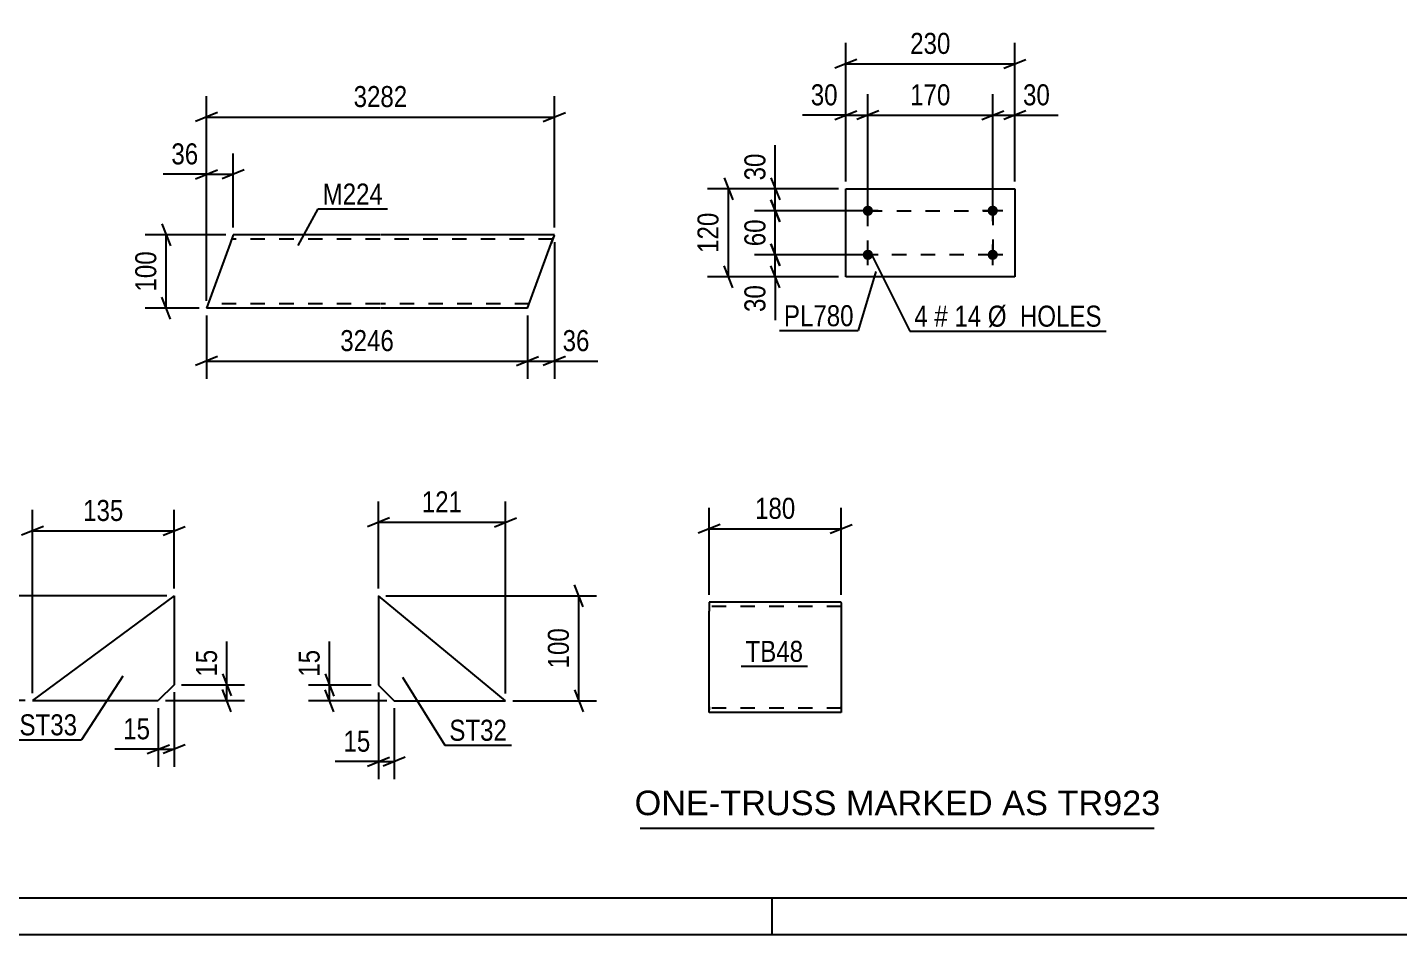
# Model space of a CAD drawing. Header units: millimetres. Extents: x 0 to 841, y 0 to 594.
# Drawn here: x 319.5 to 506.3, y 0 to 123.5 of the extents above; entities that cross this region are included whole.
import ezdxf

# ---------------------------------------------------------------- set-up
doc = ezdxf.new("R2010")
doc.units = ezdxf.units.MM
doc.linetypes.add('DXK_LINE_DOT2', pattern=[3.9198, 1.9599, -1.9599])
doc.styles.add('Arial', font='ARIAL.TTF', dxfattribs={"height": 0.2})
doc.styles.add('Arial Narrow', font='ARIALN.TTF', dxfattribs={"height": 0.2})

# ---------------------------------------------------------------- blocks, each defined once
blk = doc.blocks.new('Unknown-318895709-1135')
at = {"color": 5, "linetype": 'Continuous'}
for p, q in [((5, 5), (836, 5)), ((421, 0), (421, 5)), ((0, 0), (841, 0))]:
    blk.add_line(p, q, dxfattribs=at)
blk = doc.blocks.new('Part-318895709-6656 - 6650')
at = {"color": 2, "linetype": 'Continuous'}
for p, q in [((367.37, 46.12), (367.37, 33.97)), ((384.64, 31.83), (367.37, 46.12)), ((367.37, 33.97), (369.51, 31.83)), ((369.51, 31.83), (384.64, 31.83))]:
    blk.add_line(p, q, dxfattribs=at)
blk = doc.blocks.new('Part-318895709-6712 - 6706')
at = {"color": 2, "linetype": 'Continuous'}
for p, q in [((339.51, 46.13), (320.23, 31.84)), ((339.51, 46.13), (339.51, 33.98)), ((339.51, 33.98), (337.37, 31.84)), ((320.23, 31.84), (337.37, 31.84))]:
    blk.add_line(p, q, dxfattribs=at)
blk = doc.blocks.new('Part-318895709-2561 - 2545')
at = {"color": 2, "linetype": 'Continuous'}
for p, q in [((347.57, 95.27), (347.14, 94.07)), ((367.57, 95.27), (347.57, 95.27)), ((391.31, 95.27), (367.67, 95.27)), ((391.28, 95.18), (391.31, 95.27)), ((347.14, 94.07), (343.93, 85.27)), ((387.67, 85.27), (390.88, 94.07)), ((391.28, 95.18), (390.88, 94.07)), ((367.57, 85.27), (343.93, 85.27)), ((387.67, 85.27), (367.67, 85.27))]:
    blk.add_line(p, q, dxfattribs=at)
at = {"color": 7, "linetype": 'DXK_LINE_DOT2'}
for p, q in [((367.57, 94.67), (347.36, 94.67)), ((391.1, 94.67), (367.67, 94.67)), ((390.88, 94.07), (391.19, 94.92)), ((367.57, 85.87), (344.15, 85.87)), ((387.89, 85.87), (367.67, 85.87))]:
    blk.add_line(p, q, dxfattribs=at)
blk = doc.blocks.new('Part-318895709-11549 - 11548')
at = {"color": 2, "linetype": 'Continuous'}
for p, q in [((431.02, 89.53), (431.02, 101.53)), ((431.02, 101.53), (454.02, 101.53)), ((454.02, 101.53), (454.02, 89.53)), ((454.02, 89.53), (431.02, 89.53))]:
    blk.add_line(p, q, dxfattribs=at)
blk = doc.blocks.new('Bolt-318895709-11550 - 11548')
at = {"linetype": 'Continuous'}
for points in [[(434.02, 97.83, -1), (434.02, 99.23, -1)], [(451.02, 97.83, -1), (451.02, 99.23, -1)], [(434.02, 91.83, -1), (434.02, 93.23, -1)], [(451.02, 91.83, -1), (451.02, 93.23, -1)]]:
    blk.add_hatch(color=1, dxfattribs=at).paths.add_polyline_path(points)
at = {"color": 1, "linetype": 'Continuous'}
for p, q in [((434.02, 97.13), (434.02, 99.93)), ((451.02, 97.13), (451.02, 99.93)), ((435.42, 98.53), (432.62, 98.53)), ((452.42, 98.53), (449.62, 98.53)), ((434.02, 91.13), (434.02, 93.93)), ((451.02, 91.13), (451.02, 93.93)), ((435.42, 92.53), (432.62, 92.53)), ((452.42, 92.53), (449.62, 92.53))]:
    blk.add_line(p, q, dxfattribs=at)
blk = doc.blocks.new('Part-318895709-23506 - 23505')
at = {"color": 2, "linetype": 'Continuous'}
for p, q in [((412.39, 45.24), (412.39, 44.04)), ((430.39, 45.24), (412.39, 45.24)), ((430.39, 45.15), (430.39, 45.24)), ((430.39, 45.15), (430.39, 44.04)), ((412.39, 30.98), (412.39, 44.04)), ((430.39, 44.04), (430.39, 30.24)), ((412.39, 30.33), (412.39, 30.98)), ((412.39, 30.24), (412.39, 30.33)), ((430.39, 30.24), (412.39, 30.24))]:
    blk.add_line(p, q, dxfattribs=at)
at = {"color": 7, "linetype": 'DXK_LINE_DOT2'}
for p, q in [((430.39, 44.89), (430.39, 44.04)), ((430.39, 44.64), (412.39, 44.64)), ((412.39, 30.98), (412.39, 30.59)), ((412.39, 30.84), (412.39, 30.88)), ((430.39, 30.84), (412.39, 30.84)), ((412.39, 30.24), (412.39, 30.24)), ((430.39, 30.88), (430.39, 30.98)), ((430.39, 30.84), (430.39, 30.88)), ((430.39, 30.84), (430.39, 30.88))]:
    blk.add_line(p, q, dxfattribs=at)
blk = doc.blocks.new('Rectangle-318895709-23465 - 11548')
at = {"color": 1, "linetype": 'DXK_LINE_DOT2'}
blk.add_lwpolyline([(434.02, 98.53), (451.02, 98.53), (451.02, 92.53), (434.02, 92.53), (434.02, 98.53)], close=True, dxfattribs=at)
blk = doc.blocks.new('StraightDimension-318895709-6670 - 6650')
at = {"color": 7, "linetype": 'Continuous'}
for p, q in [((366.37, 33.97), (357.84, 33.97)), ((360.09, 35.47), (361.29, 32.47)), ((360.69, 31.83), (360.69, 33.97)), ((368.51, 31.83), (357.84, 31.83)), ((361.29, 30.33), (360.09, 33.33))]:
    blk.add_line(p, q, dxfattribs=at)
at = {"color": 0}
blk.add_wipeout([(359.94, 39.36), (355.74, 39.36), (355.74, 34.5), (359.94, 34.5)], dxfattribs=at)
at = {"color": 7, "linetype": 'Continuous'}
blk.add_line((360.69, 33.97), (360.69, 39.88), dxfattribs=at)
blk.add_line((360.69, 33.97), (360.69, 39.88), dxfattribs=at)
at = {"color": 3, "style": 'Arial Narrow'}
blk.add_text('15', height=2.863, rotation=90.0002, dxfattribs=at).set_placement((359.34, 35.1))
blk = doc.blocks.new('StraightDimension-318895709-6658 - 6650')
at = {"color": 7, "linetype": 'Continuous'}
for p, q in [((395.24, 44.62), (394.04, 47.62)), ((368.37, 46.12), (397.04, 46.12)), ((394.64, 31.83), (394.64, 46.12)), ((385.64, 31.83), (397.04, 31.83)), ((394.04, 33.33), (395.24, 30.33))]:
    blk.add_line(p, q, dxfattribs=at)
at = {"color": 0}
blk.add_wipeout([(393.89, 42.32), (389.69, 42.32), (389.69, 35.63), (393.89, 35.63)], dxfattribs=at)
at = {"color": 3, "style": 'Arial Narrow'}
blk.add_text('100', height=2.863, rotation=90.0002, dxfattribs=at).set_placement((393.29, 36.23))
blk = doc.blocks.new('StraightDimension-318895709-6681 - 6650')
at = {"color": 7, "linetype": 'Continuous'}
for p, q in [((367.37, 47.12), (367.37, 58.97)), ((384.64, 32.83), (384.64, 58.97)), ((368.87, 56.72), (365.87, 55.52)), ((367.37, 56.12), (384.64, 56.12)), ((383.14, 55.52), (386.14, 56.72))]:
    blk.add_line(p, q, dxfattribs=at)
at = {"color": 0}
blk.add_wipeout([(379.35, 56.87), (379.35, 61.07), (372.66, 61.07), (372.66, 56.87)], dxfattribs=at)
at = {"color": 3, "style": 'Arial Narrow'}
blk.add_text('121', height=2.863, dxfattribs=at).set_placement((373.26, 57.47))
blk = doc.blocks.new('StraightDimension-318895709-6691 - 6650')
at = {"color": 7, "linetype": 'Continuous'}
for p, q in [((367.37, 32.97), (367.37, 21.14)), ((369.51, 30.83), (369.51, 21.14)), ((365.87, 22.94), (368.87, 24.14)), ((367.37, 23.54), (369.51, 23.54)), ((371.01, 24.14), (368.01, 22.94))]:
    blk.add_line(p, q, dxfattribs=at)
at = {"color": 0}
blk.add_wipeout([(366.84, 24.29), (366.84, 28.49), (361.99, 28.49), (361.99, 24.29)], dxfattribs=at)
at = {"color": 7, "linetype": 'Continuous'}
blk.add_line((367.37, 23.54), (361.46, 23.54), dxfattribs=at)
blk.add_line((367.37, 23.54), (361.46, 23.54), dxfattribs=at)
at = {"color": 3, "style": 'Arial Narrow'}
blk.add_text('15', height=2.863, dxfattribs=at).set_placement((362.59, 24.89))
blk = doc.blocks.new('StraightDimension-318895709-6714 - 6706')
at = {"color": 7, "linetype": 'Continuous'}
for p, q in [((339.51, 32.98), (339.51, 22.83)), ((337.37, 30.84), (337.37, 22.83)), ((335.87, 24.63), (338.87, 25.83)), ((337.37, 25.23), (339.51, 25.23)), ((341.01, 25.83), (338.01, 24.63))]:
    blk.add_line(p, q, dxfattribs=at)
at = {"color": 0}
blk.add_wipeout([(336.84, 25.98), (336.84, 30.18), (331.99, 30.18), (331.99, 25.98)], dxfattribs=at)
at = {"color": 7, "linetype": 'Continuous'}
blk.add_line((337.37, 25.23), (331.46, 25.23), dxfattribs=at)
blk.add_line((337.37, 25.23), (331.46, 25.23), dxfattribs=at)
at = {"color": 3, "style": 'Arial Narrow'}
blk.add_text('15', height=2.863, dxfattribs=at).set_placement((332.59, 26.58))
blk = doc.blocks.new('StraightDimension-318895709-6753 - 6706')
at = {"color": 7, "linetype": 'Continuous'}
for p, q in [((340.51, 33.98), (349.11, 33.98)), ((346.11, 35.48), (347.31, 32.48)), ((346.71, 31.84), (346.71, 33.98)), ((338.37, 31.84), (349.11, 31.84)), ((347.31, 30.34), (346.11, 33.34))]:
    blk.add_line(p, q, dxfattribs=at)
at = {"color": 0}
blk.add_wipeout([(345.96, 39.36), (341.76, 39.36), (341.76, 34.51), (345.96, 34.51)], dxfattribs=at)
at = {"color": 7, "linetype": 'Continuous'}
blk.add_line((346.71, 33.98), (346.71, 39.89), dxfattribs=at)
blk.add_line((346.71, 33.98), (346.71, 39.89), dxfattribs=at)
at = {"color": 3, "style": 'Arial Narrow'}
blk.add_text('15', height=2.863, rotation=90.0002, dxfattribs=at).set_placement((345.36, 35.11))
blk = doc.blocks.new('StraightDimension-318895709-6729 - 6706')
at = {"color": 7, "linetype": 'Continuous'}
for p, q in [((320.23, 32.84), (320.23, 57.8)), ((339.51, 47.13), (339.51, 57.8)), ((321.73, 55.55), (318.73, 54.35)), ((320.23, 54.95), (339.51, 54.95)), ((338.01, 54.35), (341.01, 55.55))]:
    blk.add_line(p, q, dxfattribs=at)
at = {"color": 0}
blk.add_wipeout([(333.21, 55.7), (333.21, 59.9), (326.53, 59.9), (326.53, 55.7)], dxfattribs=at)
at = {"color": 3, "style": 'Arial Narrow'}
blk.add_text('135', height=2.863, dxfattribs=at).set_placement((327.13, 56.3))
blk = doc.blocks.new('StraightDimension-318895709-6741 - 6706')
at = {"color": 7, "linetype": 'Continuous'}
for p, q in [((313.54, 44.63), (312.34, 47.63)), ((338.51, 46.13), (310.09, 46.13)), ((312.94, 31.84), (312.94, 46.13)), ((319.23, 31.84), (310.09, 31.84)), ((312.34, 33.34), (313.54, 30.34))]:
    blk.add_line(p, q, dxfattribs=at)
at = {"color": 0}
blk.add_wipeout([(312.19, 42.33), (307.99, 42.33), (307.99, 35.64), (312.19, 35.64)], dxfattribs=at)
at = {"color": 3, "style": 'Arial Narrow'}
blk.add_text('100', height=2.863, rotation=90.0002, dxfattribs=at).set_placement((311.59, 36.24))
blk = doc.blocks.new('StraightDimension-318895709-2620 - 2545')
at = {"color": 7, "linetype": 'Continuous'}
for p, q in [((346.57, 95.27), (335.59, 95.27)), ((337.84, 96.77), (339.04, 93.77)), ((338.44, 85.27), (338.44, 95.27)), ((339.04, 83.77), (337.84, 86.77)), ((342.93, 85.27), (335.59, 85.27))]:
    blk.add_line(p, q, dxfattribs=at)
at = {"color": 0}
blk.add_wipeout([(337.69, 93.61), (333.49, 93.61), (333.49, 86.93), (337.69, 86.93)], dxfattribs=at)
at = {"color": 3, "style": 'Arial Narrow'}
blk.add_text('100', height=2.863, rotation=90.0002, dxfattribs=at).set_placement((337.09, 87.53))
blk = doc.blocks.new('StraightDimension-318895709-2564 - 2545')
at = {"color": 7, "linetype": 'Continuous'}
for p, q in [((343.93, 86.27), (343.93, 114.14)), ((391.31, 96.27), (391.31, 114.14)), ((345.43, 111.89), (342.43, 110.69)), ((343.93, 111.29), (391.31, 111.29)), ((389.81, 110.69), (392.81, 111.89))]:
    blk.add_line(p, q, dxfattribs=at)
at = {"color": 0}
blk.add_wipeout([(371.88, 112.04), (371.88, 116.24), (363.37, 116.24), (363.37, 112.04)], dxfattribs=at)
at = {"color": 3, "style": 'Arial Narrow'}
blk.add_text('3282', height=2.863, dxfattribs=at).set_placement((363.97, 112.64))
blk = doc.blocks.new('StraightDimension-318895709-2575 - 2545')
at = {"color": 7, "linetype": 'Continuous'}
for p, q in [((343.93, 84.27), (343.93, 75.67)), ((387.67, 84.27), (387.67, 75.67)), ((345.43, 78.67), (342.43, 77.47)), ((386.17, 77.47), (389.17, 78.67)), ((343.93, 78.07), (387.67, 78.07))]:
    blk.add_line(p, q, dxfattribs=at)
at = {"color": 0}
blk.add_wipeout([(370.06, 78.82), (370.06, 83.02), (361.55, 83.02), (361.55, 78.82)], dxfattribs=at)
at = {"color": 3, "style": 'Arial Narrow'}
blk.add_text('3246', height=2.863, dxfattribs=at).set_placement((362.15, 79.42))
blk = doc.blocks.new('StraightDimension-318895709-2587 - 2545')
at = {"color": 7, "linetype": 'Continuous'}
for p, q in [((391.31, 94.27), (391.31, 75.67)), ((387.67, 84.27), (387.67, 75.67)), ((386.17, 77.47), (389.17, 78.67)), ((392.81, 78.67), (389.81, 77.47)), ((387.67, 78.07), (391.31, 78.07))]:
    blk.add_line(p, q, dxfattribs=at)
at = {"color": 0}
blk.add_wipeout([(396.7, 78.82), (396.7, 83.02), (391.84, 83.02), (391.84, 78.82)], dxfattribs=at)
at = {"color": 7, "linetype": 'Continuous'}
blk.add_line((391.31, 78.07), (397.22, 78.07), dxfattribs=at)
blk.add_line((391.31, 78.07), (397.22, 78.07), dxfattribs=at)
at = {"color": 3, "style": 'Arial Narrow'}
blk.add_text('36', height=2.863, dxfattribs=at).set_placement((392.44, 79.42))
blk = doc.blocks.new('StraightDimension-318895709-2600 - 2545')
at = {"color": 7, "linetype": 'Continuous'}
for p, q in [((343.93, 86.27), (343.93, 106.34)), ((347.57, 96.27), (347.57, 106.34)), ((342.43, 102.89), (345.43, 104.09)), ((343.93, 103.49), (347.57, 103.49)), ((349.07, 104.09), (346.07, 102.89))]:
    blk.add_line(p, q, dxfattribs=at)
at = {"color": 0}
blk.add_wipeout([(343.41, 104.24), (343.41, 108.44), (338.55, 108.44), (338.55, 104.24)], dxfattribs=at)
at = {"color": 7, "linetype": 'Continuous'}
blk.add_line((343.93, 103.49), (338.03, 103.49), dxfattribs=at)
blk.add_line((343.93, 103.49), (338.03, 103.49), dxfattribs=at)
at = {"color": 3, "style": 'Arial Narrow'}
blk.add_text('36', height=2.863, dxfattribs=at).set_placement((339.15, 104.84))
blk = doc.blocks.new('StraightDimension-318895709-11564 - 11548')
at = {"color": 7, "linetype": 'Continuous'}
for p, q in [((414.42, 103.03), (415.62, 100.03)), ((430.02, 101.53), (412.17, 101.53)), ((415.02, 89.53), (415.02, 101.53)), ((415.62, 88.03), (414.42, 91.03)), ((430.02, 89.53), (412.17, 89.53))]:
    blk.add_line(p, q, dxfattribs=at)
at = {"color": 0}
blk.add_wipeout([(414.27, 98.87), (410.07, 98.87), (410.07, 92.19), (414.27, 92.19)], dxfattribs=at)
at = {"color": 3, "style": 'Arial Narrow'}
blk.add_text('120', height=2.863, rotation=90.0002, dxfattribs=at).set_placement((413.67, 92.79))
blk = doc.blocks.new('StraightDimension-318895709-11568 - 11548')
at = {"color": 7, "linetype": 'Continuous'}
for p, q in [((451.02, 99.53), (451.02, 114.38)), ((454.02, 102.53), (454.02, 114.38)), ((449.52, 110.93), (452.52, 112.13)), ((455.52, 112.13), (452.52, 110.93)), ((451.02, 111.53), (454.02, 111.53))]:
    blk.add_line(p, q, dxfattribs=at)
at = {"color": 0}
blk.add_wipeout([(459.4, 112.28), (459.4, 116.48), (454.55, 116.48), (454.55, 112.28)], dxfattribs=at)
at = {"color": 7, "linetype": 'Continuous'}
blk.add_line((454.02, 111.53), (459.93, 111.53), dxfattribs=at)
blk.add_line((454.02, 111.53), (459.93, 111.53), dxfattribs=at)
at = {"color": 3, "style": 'Arial Narrow'}
blk.add_text('30', height=2.863, dxfattribs=at).set_placement((455.15, 112.88))
blk = doc.blocks.new('StraightDimension-318895709-11569 - 11548')
at = {"color": 7, "linetype": 'Continuous'}
for p, q in [((434.02, 99.53), (434.02, 114.38)), ((451.02, 99.53), (451.02, 114.38)), ((435.52, 112.13), (432.52, 110.93)), ((449.52, 110.93), (452.52, 112.13)), ((434.02, 111.53), (451.02, 111.53))]:
    blk.add_line(p, q, dxfattribs=at)
at = {"color": 0}
blk.add_wipeout([(445.86, 112.28), (445.86, 116.48), (439.18, 116.48), (439.18, 112.28)], dxfattribs=at)
at = {"color": 3, "style": 'Arial Narrow'}
blk.add_text('170', height=2.863, dxfattribs=at).set_placement((439.78, 112.88))
blk = doc.blocks.new('StraightDimension-318895709-11570 - 11548')
at = {"color": 7, "linetype": 'Continuous'}
for p, q in [((431.02, 102.53), (431.02, 114.38)), ((434.02, 99.53), (434.02, 114.38)), ((429.52, 110.93), (432.52, 112.13)), ((435.52, 112.13), (432.52, 110.93)), ((431.02, 111.53), (434.02, 111.53))]:
    blk.add_line(p, q, dxfattribs=at)
at = {"color": 0}
blk.add_wipeout([(430.5, 112.28), (430.5, 116.48), (425.64, 116.48), (425.64, 112.28)], dxfattribs=at)
at = {"color": 7, "linetype": 'Continuous'}
blk.add_line((431.02, 111.53), (425.11, 111.53), dxfattribs=at)
blk.add_line((431.02, 111.53), (425.11, 111.53), dxfattribs=at)
at = {"color": 3, "style": 'Arial Narrow'}
blk.add_text('30', height=2.863, dxfattribs=at).set_placement((426.24, 112.88))
blk = doc.blocks.new('StraightDimension-318895709-11580 - 11548')
at = {"color": 7, "linetype": 'Continuous'}
for p, q in [((431.02, 102.53), (431.02, 121.38)), ((454.02, 102.53), (454.02, 121.38)), ((432.52, 119.13), (429.52, 117.93)), ((431.02, 118.53), (454.02, 118.53)), ((452.52, 117.93), (455.52, 119.13))]:
    blk.add_line(p, q, dxfattribs=at)
at = {"color": 0}
blk.add_wipeout([(445.86, 119.28), (445.86, 123.48), (439.18, 123.48), (439.18, 119.28)], dxfattribs=at)
at = {"color": 3, "style": 'Arial Narrow'}
blk.add_text('230', height=2.863, dxfattribs=at).set_placement((439.78, 119.88))
blk = doc.blocks.new('StraightDimension-318895709-23435 - 11548')
at = {"color": 7, "linetype": 'Continuous'}
for p, q in [((420.81, 103.03), (422.01, 100.03)), ((430.02, 101.53), (418.56, 101.53)), ((421.41, 98.53), (421.41, 101.53)), ((422.01, 97.03), (420.81, 100.03)), ((433.02, 98.53), (418.56, 98.53))]:
    blk.add_line(p, q, dxfattribs=at)
at = {"color": 0}
blk.add_wipeout([(420.66, 106.91), (416.46, 106.91), (416.46, 102.06), (420.66, 102.06)], dxfattribs=at)
at = {"color": 7, "linetype": 'Continuous'}
blk.add_line((421.41, 101.53), (421.41, 107.44), dxfattribs=at)
blk.add_line((421.41, 101.53), (421.41, 107.44), dxfattribs=at)
at = {"color": 3, "style": 'Arial Narrow'}
blk.add_text('30', height=2.863, rotation=90.0002, dxfattribs=at).set_placement((420.06, 102.66))
blk = doc.blocks.new('StraightDimension-318895709-23436 - 11548')
at = {"color": 7, "linetype": 'Continuous'}
for p, q in [((420.81, 100.03), (422.01, 97.03)), ((433.02, 98.53), (418.56, 98.53)), ((421.41, 92.53), (421.41, 98.53)), ((422.01, 91.03), (420.81, 94.03)), ((433.02, 92.53), (418.56, 92.53))]:
    blk.add_line(p, q, dxfattribs=at)
at = {"color": 0}
blk.add_wipeout([(420.66, 97.96), (416.46, 97.96), (416.46, 93.1), (420.66, 93.1)], dxfattribs=at)
at = {"color": 3, "style": 'Arial Narrow'}
blk.add_text('60', height=2.863, rotation=90.0002, dxfattribs=at).set_placement((420.06, 93.7))
blk = doc.blocks.new('StraightDimension-318895709-23437 - 11548')
at = {"color": 7, "linetype": 'Continuous'}
for p, q in [((420.81, 94.03), (422.01, 91.03)), ((433.02, 92.53), (418.56, 92.53)), ((421.41, 89.53), (421.41, 92.53)), ((422.01, 88.03), (420.81, 91.03)), ((430.02, 89.53), (418.56, 89.53))]:
    blk.add_line(p, q, dxfattribs=at)
at = {"color": 0}
blk.add_wipeout([(420.66, 89.01), (416.46, 89.01), (416.46, 84.15), (420.66, 84.15)], dxfattribs=at)
at = {"color": 7, "linetype": 'Continuous'}
blk.add_line((421.41, 89.53), (421.41, 83.63), dxfattribs=at)
blk.add_line((421.41, 89.53), (421.41, 83.63), dxfattribs=at)
at = {"color": 3, "style": 'Arial Narrow'}
blk.add_text('30', height=2.863, rotation=90.0002, dxfattribs=at).set_placement((420.06, 84.75))
blk = doc.blocks.new('StraightDimension-318895709-23612 - 23505')
at = {"color": 7, "linetype": 'Continuous'}
for p, q in [((412.39, 46.24), (412.39, 58.09)), ((430.39, 46.24), (430.39, 58.09)), ((413.89, 55.84), (410.89, 54.64)), ((412.39, 55.24), (430.39, 55.24)), ((428.89, 54.64), (431.89, 55.84))]:
    blk.add_line(p, q, dxfattribs=at)
at = {"color": 0}
blk.add_wipeout([(424.73, 55.99), (424.73, 60.19), (418.05, 60.19), (418.05, 55.99)], dxfattribs=at)
at = {"color": 3, "style": 'Arial Narrow'}
blk.add_text('180', height=2.863, dxfattribs=at).set_placement((418.65, 56.59))
blk = doc.blocks.new('Unknown-318895709-23783')
at = {"color": 7, "linetype": 'Continuous'}
blk.add_line((403, 14.5), (473, 14.5), dxfattribs=at)
at = {"color": 7, "style": 'Arial'}
blk.add_text('ONE-TRUSS MARKED AS TR923', height=3.3428, dxfattribs=at).set_placement((402.24, 16.25))
blk = doc.blocks.new('Mark-318895709-6652 - 6650')
at = {"color": 0}
blk.add_wipeout([(384.86, 26.38), (384.86, 29.38), (377.01, 29.38), (377.01, 26.38)], dxfattribs=at)
blk.add_wipeout([(384.86, 26.38), (384.86, 29.38), (377.01, 29.38), (377.01, 26.38)], dxfattribs=at)
at = {"color": 30, "linetype": 'Continuous'}
for p, q in [((370.64, 35.06), (376.41, 25.78)), ((376.41, 25.78), (385.46, 25.78))]:
    blk.add_line(p, q, dxfattribs=at)
at = {"color": 3, "style": 'Arial Narrow'}
blk.add_text('ST32', height=2.863, dxfattribs=at).set_placement((377.01, 26.38))
blk = doc.blocks.new('Mark-318895709-6708 - 6706')
at = {"color": 0}
blk.add_wipeout([(326.32, 27.12), (326.32, 30.12), (318.46, 30.12), (318.46, 27.12)], dxfattribs=at)
blk.add_wipeout([(326.32, 27.12), (326.32, 30.12), (318.46, 30.12), (318.46, 27.12)], dxfattribs=at)
at = {"color": 30, "linetype": 'Continuous'}
for p in [(332.54, 35.18), (317.86, 26.52)]:
    blk.add_line(p, (326.92, 26.52), dxfattribs=at)
at = {"color": 3, "style": 'Arial Narrow'}
blk.add_text('ST33', height=2.863, dxfattribs=at).set_placement((318.46, 27.12))
blk = doc.blocks.new('Mark-318895709-2557 - 2545')
at = {"color": 0}
blk.add_wipeout([(367.98, 99.37), (367.98, 102.37), (359.75, 102.37), (359.75, 99.37)], dxfattribs=at)
blk.add_wipeout([(367.98, 99.37), (367.98, 102.37), (359.75, 102.37), (359.75, 99.37)], dxfattribs=at)
at = {"color": 30, "linetype": 'Continuous'}
for p, q in [((356.42, 93.78), (359.15, 98.77)), ((359.15, 98.77), (368.58, 98.77))]:
    blk.add_line(p, q, dxfattribs=at)
at = {"color": 3, "style": 'Arial Narrow'}
blk.add_text('M224', height=2.863, dxfattribs=at).set_placement((359.75, 99.37))
blk = doc.blocks.new('Mark-318895709-11583 - 11548')
at = {"color": 0}
blk.add_wipeout([(432.08, 82.81), (432.08, 85.81), (422.58, 85.81), (422.58, 82.81)], dxfattribs=at)
blk.add_wipeout([(432.08, 82.81), (432.08, 85.81), (422.58, 85.81), (422.58, 82.81)], dxfattribs=at)
at = {"color": 30, "linetype": 'Continuous'}
for p in [(435.12, 90.28), (421.98, 82.21)]:
    blk.add_line(p, (432.68, 82.21), dxfattribs=at)
at = {"color": 3, "style": 'Arial Narrow'}
blk.add_text('PL780', height=2.863, dxfattribs=at).set_placement((422.58, 82.81))
blk = doc.blocks.new('Mark-318895709-11586 - 11548')
at = {"color": 0}
blk.add_wipeout([(442.17, 82.75), (442.17, 85.75), (440.34, 85.75), (440.34, 82.75)], dxfattribs=at)
blk.add_wipeout([(442.17, 82.75), (442.17, 85.75), (440.34, 85.75), (440.34, 82.75)], dxfattribs=at)
at = {"color": 7, "linetype": 'Continuous'}
blk.add_line((434.33, 92.94), (439.74, 82.15), dxfattribs=at)
at = {"color": 3, "style": 'Arial Narrow'}
blk.add_text('4', height=2.86, dxfattribs=at).set_placement((440.34, 82.75))
at = {"color": 0}
blk.add_wipeout([(444.9, 82.75), (444.9, 85.75), (443.07, 85.75), (443.07, 82.75)], dxfattribs=at)
blk.add_wipeout([(444.9, 82.75), (444.9, 85.75), (443.07, 85.75), (443.07, 82.75)], dxfattribs=at)
blk.add_wipeout([(449.45, 82.75), (449.45, 85.75), (445.8, 85.75), (445.8, 82.75)], dxfattribs=at)
blk.add_wipeout([(449.45, 82.75), (449.45, 85.75), (445.8, 85.75), (445.8, 82.75)], dxfattribs=at)
at = {"color": 3, "style": 'Arial Narrow'}
for s, height, p in [('#', 2.86, (443.07, 82.75)), ('14', 2.863, (445.8, 82.75))]:
    blk.add_text(s, height=height, dxfattribs=at).set_placement(p)
at = {"color": 0}
blk.add_wipeout([(465.88, 82.75), (465.88, 85.75), (450.35, 85.75), (450.35, 82.75)], dxfattribs=at)
blk.add_wipeout([(465.88, 82.75), (465.88, 85.75), (450.35, 85.75), (450.35, 82.75)], dxfattribs=at)
at = {"color": 7, "linetype": 'Continuous'}
blk.add_line((439.74, 82.15), (466.48, 82.15), dxfattribs=at)
at = {"color": 3, "style": 'Arial Narrow'}
blk.add_text('Ø  HOLES', height=2.863, dxfattribs=at).set_placement((450.35, 82.75))
blk = doc.blocks.new('Mark-318895709-23615 - 23505')
at = {"color": 0}
blk.add_wipeout([(425.21, 37.12), (425.21, 40.12), (417.35, 40.12), (417.35, 37.12)], dxfattribs=at)
blk.add_wipeout([(425.21, 37.12), (425.21, 40.12), (417.35, 40.12), (417.35, 37.12)], dxfattribs=at)
at = {"color": 30, "linetype": 'Continuous'}
blk.add_line((416.75, 36.52), (425.81, 36.52), dxfattribs=at)
at = {"color": 3, "style": 'Arial Narrow'}
blk.add_text('TB48', height=2.863, dxfattribs=at).set_placement((417.35, 37.12))

msp = doc.modelspace()

# ---------------------------------------------------------------- block references
for name in ['Unknown-318895709-1135', 'Part-318895709-11549 - 11548', 'Bolt-318895709-11550 - 11548', 'Rectangle-318895709-23465 - 11548', 'Part-318895709-2561 - 2545', 'Part-318895709-6712 - 6706', 'Part-318895709-6656 - 6650', 'Part-318895709-23506 - 23505', 'Unknown-318895709-23783']:
    msp.add_blockref(name, (0, 0))

# ---------------------------------------------------------------- next in the draw order: block references
for name in ['StraightDimension-318895709-11568 - 11548', 'StraightDimension-318895709-11564 - 11548', 'StraightDimension-318895709-2620 - 2545', 'StraightDimension-318895709-23612 - 23505', 'StraightDimension-318895709-6670 - 6650', 'Mark-318895709-23615 - 23505', 'StraightDimension-318895709-6714 - 6706']:
    msp.add_blockref(name, (0, 0))

# ---------------------------------------------------------------- next in the draw order: block references
for name in ['StraightDimension-318895709-2564 - 2545', 'StraightDimension-318895709-11569 - 11548', 'StraightDimension-318895709-2575 - 2545', 'StraightDimension-318895709-6658 - 6650', 'StraightDimension-318895709-6753 - 6706']:
    msp.add_blockref(name, (0, 0))

# ---------------------------------------------------------------- next in the draw order: block references
for name in ['StraightDimension-318895709-11570 - 11548', 'StraightDimension-318895709-2600 - 2545', 'Mark-318895709-2557 - 2545', 'StraightDimension-318895709-2587 - 2545', 'StraightDimension-318895709-6729 - 6706', 'StraightDimension-318895709-6681 - 6650']:
    msp.add_blockref(name, (0, 0))

# ---------------------------------------------------------------- next in the draw order: block references
for name in ['StraightDimension-318895709-11580 - 11548', 'StraightDimension-318895709-6741 - 6706', 'StraightDimension-318895709-6691 - 6650']:
    msp.add_blockref(name, (0, 0))

# ---------------------------------------------------------------- next in the draw order: block references
for name in ['StraightDimension-318895709-23435 - 11548', 'Mark-318895709-6708 - 6706', 'Mark-318895709-6652 - 6650']:
    msp.add_blockref(name, (0, 0))

# ---------------------------------------------------------------- next in the draw order: block references
msp.add_blockref('StraightDimension-318895709-23436 - 11548', (0, 0))

# ---------------------------------------------------------------- next in the draw order: block references
msp.add_blockref('StraightDimension-318895709-23437 - 11548', (0, 0))

# ---------------------------------------------------------------- next in the draw order: block references
msp.add_blockref('Mark-318895709-11583 - 11548', (0, 0))

# ---------------------------------------------------------------- next in the draw order: block references
msp.add_blockref('Mark-318895709-11586 - 11548', (0, 0))

doc.saveas('drawing.dxf')
